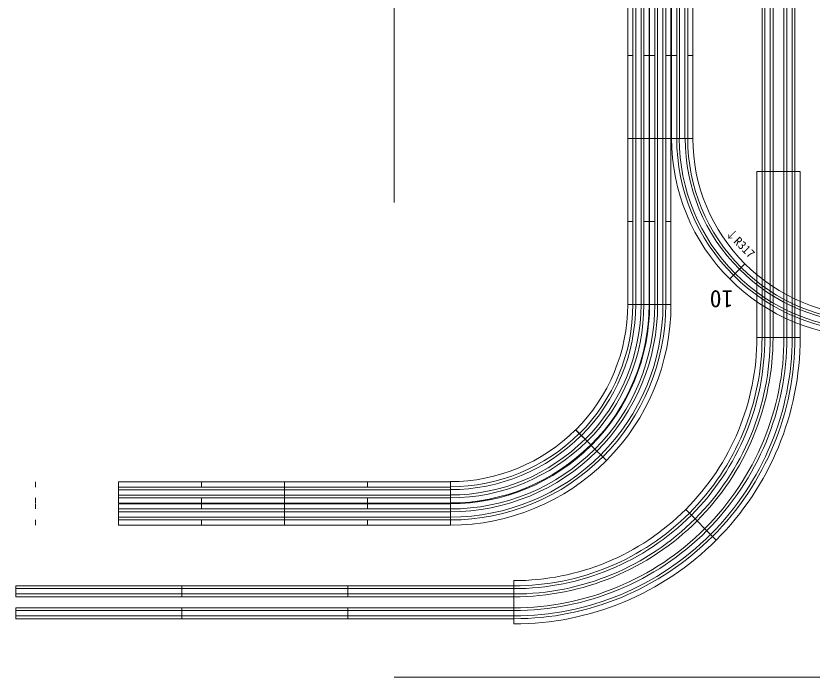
# Model space of a CAD drawing. Units: millimetres, scale not verified. Extents: x -3771 to 23555, y -4805 to 3321.
# Drawn here: x 14412 to 15755, y -4123 to -3008 of the extents above; entities that cross this region are included whole.
import ezdxf
from ezdxf.enums import TextEntityAlignment as Align

# ---------------------------------------------------------------- set-up
doc = ezdxf.new("R2010")
doc.units = ezdxf.units.MM
doc.header["$LTSCALE"] = 8
for name, color, linetype, lineweight in [('0-0', 7, 'Continuous', 9), ('0-1', 7, 'Continuous', 9), ('0-7', 6, 'Continuous', 9), ('0-8', 7, 'Continuous', 9)]:
    doc.layers.add(name, color=color, linetype=linetype, lineweight=lineweight)
doc.styles.add('ＭＳ ゴシック', font='')
doc.styles.get('ＭＳ ゴシック').set_extended_font_data('MS Gothic')

msp = doc.modelspace()

# ---------------------------------------------------------------- linework, layer by layer
at = {"layer": '0-0'}
for p, q in [((15670.323, -3270.633), (15670.323, -2990.633)), ((15688.823, -3270.633), (15688.823, -2990.633)), ((15707.323, -3270.633), (15707.323, -2990.633)), ((15725.823, -3270.633), (15725.823, -2990.633)), ((15661.573, -3270.633), (15734.573, -3270.633)), ((15670.323, -3550.633), (15670.323, -3270.633)), ((15670.323, -3270.633), (15688.823, -3270.633)), ((15688.823, -3550.633), (15688.823, -3270.633)), ((15707.323, -3550.633), (15707.323, -3270.633)), ((15707.323, -3270.633), (15725.823, -3270.633)), ((15725.823, -3550.633), (15725.823, -3270.633)), ((15661.573, -3550.633), (15734.573, -3550.633)), ((15661.573, -3550.633), (15734.573, -3550.633)), ((15688.823, -3550.633), (15670.323, -3550.633)), ((15670.323, -3550.633), (15688.823, -3550.633)), ((15670.323, -3550.633), (15688.823, -3550.633)), ((15670.323, -3550.633), (15688.823, -3550.633)), ((15725.823, -3550.633), (15707.323, -3550.633)), ((15707.323, -3550.633), (15725.823, -3550.633)), ((15707.323, -3550.633), (15725.823, -3550.633)), ((15707.323, -3550.633), (15725.823, -3550.633)), ((15541.486, -3840.547), (15593.105, -3892.165)), ((15541.486, -3840.547), (15593.105, -3892.165)), ((15251.573, -3960.633), (15251.573, -4033.633)), ((14691.573, -3969.383), (14411.573, -3969.383)), ((14411.573, -3987.883), (14411.573, -3969.383)), ((14411.573, -3987.883), (14411.573, -3969.383)), ((14971.573, -3969.383), (14691.573, -3969.383)), ((14691.573, -3987.883), (14691.573, -3969.383)), ((14691.573, -3987.883), (14691.573, -3969.383)), ((15251.573, -3969.383), (14971.573, -3969.383)), ((14971.573, -3987.883), (14971.573, -3969.383)), ((14971.573, -3987.883), (14971.573, -3969.383)), ((15251.573, -3987.883), (15251.573, -3969.383)), ((14691.573, -3987.883), (14411.573, -3987.883)), ((14971.573, -3987.883), (14691.573, -3987.883)), ((15251.573, -3987.883), (14971.573, -3987.883)), ((14691.573, -4006.383), (14411.573, -4006.383)), ((14411.573, -4024.883), (14411.573, -4006.383)), ((14411.573, -4024.883), (14411.573, -4006.383)), ((14971.573, -4006.383), (14691.573, -4006.383)), ((14691.573, -4024.883), (14691.573, -4006.383)), ((14691.573, -4024.883), (14691.573, -4006.383)), ((15251.573, -4006.383), (14971.573, -4006.383)), ((14971.573, -4024.883), (14971.573, -4006.383)), ((14971.573, -4024.883), (14971.573, -4006.383)), ((15251.573, -4024.883), (15251.573, -4006.383)), ((14691.573, -4024.883), (14411.573, -4024.883)), ((14971.573, -4024.883), (14691.573, -4024.883)), ((15251.573, -4024.883), (14971.573, -4024.883))]:
    msp.add_line(p, q, dxfattribs=at)
at = {"layer": '0-0', "color": 2}
for p, q in [((15675.073, -3270.633), (15675.073, -2990.633)), ((15684.073, -3270.633), (15684.073, -2990.633)), ((15712.073, -3270.633), (15712.073, -2990.633)), ((15721.073, -3270.633), (15721.073, -2990.633)), ((15675.073, -3550.633), (15675.073, -3270.633)), ((15684.073, -3550.633), (15684.073, -3270.633)), ((15712.073, -3550.633), (15712.073, -3270.633)), ((15721.073, -3550.633), (15721.073, -3270.633)), ((14691.573, -3974.133), (14411.573, -3974.133)), ((14971.573, -3974.133), (14691.573, -3974.133)), ((15251.573, -3974.133), (14971.573, -3974.133)), ((14691.573, -3983.133), (14411.573, -3983.133)), ((14971.573, -3983.133), (14691.573, -3983.133)), ((15251.573, -3983.133), (14971.573, -3983.133)), ((14691.573, -4011.133), (14411.573, -4011.133)), ((14971.573, -4011.133), (14691.573, -4011.133)), ((15251.573, -4011.133), (14971.573, -4011.133)), ((15251.573, -4020.133), (14971.573, -4020.133))]:
    msp.add_line(p, q, dxfattribs=at)
at = {"layer": '0-0', "color": 3}
for p, q in [((15661.573, -3550.633), (15661.573, -3270.633)), ((15734.573, -3550.633), (15734.573, -3270.633))]:
    msp.add_line(p, q, dxfattribs=at)
at = {"layer": '0-0', "color": 2}
msp.add_lwpolyline([(14971.573, -4020.133), (14691.573, -4020.133), (14411.573, -4020.133)], dxfattribs=at)
at = {"layer": '0-0', "color": 3}
for radius, start, end in [(410, 315, 0), (483, 315, 0), (410, 270, 315), (483, 270, 315)]:
    msp.add_arc((15251.573, -3550.633), radius, start, end, dxfattribs=at)
at = {"layer": '0-0'}
for radius, start, end in [(418.75, 315, 0), (437.25, 315, 0), (455.75, 315, 0), (474.25, 315, 0), (418.75, 270, 315), (437.25, 270, 315), (455.75, 270, 315), (474.25, 270, 315)]:
    msp.add_arc((15251.573, -3550.633), radius, start, end, dxfattribs=at)
at = {"layer": '0-0', "color": 2}
for radius, start, end in [(423.5, 315, 0), (432.5, 315, 0), (460.5, 315, 0), (469.5, 315, 0), (423.5, 270, 315), (432.5, 270, 315), (460.5, 270, 315), (469.5, 270, 315)]:
    msp.add_arc((15251.573, -3550.633), radius, start, end, dxfattribs=at)
at = {"layer": '0-1', "color": 3}
for p, q in [((15517.643, -2935.001), (15517.643, -3215.001)), ((15553.643, -2935.001), (15553.643, -3215.001))]:
    msp.add_line(p, q, dxfattribs=at)
at = {"layer": '0-1'}
for p, q in [((15526.393, -2935.001), (15526.393, -3215.001)), ((15544.893, -2935.001), (15544.893, -3215.001)), ((15517.643, -3075.001), (15526.393, -3075.001)), ((15544.893, -3075.001), (15553.643, -3075.001)), ((15553.643, -3215), (15517.643, -3215)), ((15517.643, -3215.001), (15553.643, -3215.001)), ((15517.643, -3215.001), (15553.643, -3215.001)), ((15517.643, -3215.001), (15553.643, -3215.001)), ((15517.643, -3215.001), (15553.643, -3215.001)), ((15526.393, -3215), (15544.893, -3215)), ((15544.893, -3215), (15526.393, -3215)), ((15641.218, -3426.425), (15615.762, -3451.881)), ((15615.762, -3451.881), (15641.218, -3426.425))]:
    msp.add_line(p, q, dxfattribs=at)
at = {"layer": '0-1', "color": 2}
for p, q in [((15531.143, -2935.001), (15531.143, -3215.001)), ((15540.143, -2935.001), (15540.143, -3215.001))]:
    msp.add_line(p, q, dxfattribs=at)
at = {"layer": '0-1', "color": 4}
msp.add_line((15553.643, -3215.001), (15517.643, -3215.001), dxfattribs=at)
at = {"layer": '0-1', "color": 3}
for radius, start, end in [(335, 180.00002, 225), (299, 179.99998, 225), (299, 224.99998, 270), (335, 225.00002, 270)]:
    msp.add_arc((15852.643, -3215), radius, start, end, dxfattribs=at)
at = {"layer": '0-1'}
for radius, start, end in [(326.25, 180, 225), (307.75, 180, 225), (307.75, 225, 270), (326.25, 225, 270)]:
    msp.add_arc((15852.643, -3215), radius, start, end, dxfattribs=at)
at = {"layer": '0-1', "color": 2}
for radius, start, end in [(322, 180.00002, 225), (312, 179.99998, 225), (312, 224.99998, 270), (322, 225.00002, 270)]:
    msp.add_arc((15852.643, -3215), radius, start, end, dxfattribs=at)
at = {"layer": '0-7'}
for p, q in [((15049.844, -3323.228), (15049.844, -2523.228)), ((15049.844, -4123.228), (15449.844, -4123.228)), ((15449.844, -4123.228), (15849.844, -4123.228))]:
    msp.add_line(p, q, dxfattribs=at)
at = {"layer": '0-8', "color": 3}
for p, q in [((15443.643, -2935), (15443.643, -3215)), ((15479.643, -2935), (15479.643, -3215)), ((15480.643, -2935), (15480.643, -3215)), ((15516.643, -2935), (15516.643, -3215)), ((15443.643, -3215), (15443.643, -3495)), ((15479.643, -3215), (15479.643, -3495)), ((15480.643, -3215), (15480.643, -3495)), ((15516.643, -3215), (15516.643, -3495)), ((14864.643, -3794), (14584.643, -3794)), ((14864.643, -3794), (15144.643, -3794)), ((14864.643, -3830), (14584.643, -3830)), ((14864.643, -3831), (14584.643, -3831)), ((14864.643, -3830), (15144.643, -3830)), ((14864.643, -3831), (15144.643, -3831)), ((14864.643, -3867), (14584.643, -3867)), ((14864.643, -3867), (15144.643, -3867))]:
    msp.add_line(p, q, dxfattribs=at)
at = {"layer": '0-8'}
for p, q in [((15452.393, -2935), (15452.393, -3215)), ((15470.893, -2935), (15470.893, -3215)), ((15489.393, -2935), (15489.393, -3215)), ((15507.893, -2935), (15507.893, -3215)), ((15452.393, -3075), (15443.643, -3075)), ((15479.643, -3075), (15470.893, -3075)), ((15489.393, -3075), (15480.643, -3075)), ((15516.643, -3075), (15507.893, -3075)), ((15479.643, -3215), (15443.643, -3215)), ((15479.643, -3215), (15443.643, -3215)), ((15516.643, -3215), (15443.643, -3215)), ((15443.643, -3215), (15479.643, -3215)), ((15479.643, -3215), (15443.643, -3215)), ((15452.393, -3215), (15452.393, -3495)), ((15470.893, -3215), (15470.893, -3495)), ((15516.643, -3215), (15480.643, -3215)), ((15516.643, -3215), (15480.643, -3215)), ((15480.643, -3215), (15516.643, -3215)), ((15516.643, -3215), (15480.643, -3215)), ((15489.393, -3215), (15489.393, -3495)), ((15507.893, -3215), (15507.893, -3495)), ((15452.393, -3355), (15443.643, -3355)), ((15479.643, -3355), (15470.893, -3355)), ((15489.393, -3355), (15480.643, -3355)), ((15516.643, -3355), (15507.893, -3355)), ((15443.643, -3495), (15452.393, -3495)), ((15479.643, -3495), (15443.643, -3495)), ((15516.643, -3495), (15443.643, -3495)), ((15443.643, -3495), (15479.643, -3495)), ((15479.643, -3495), (15443.643, -3495)), ((15470.893, -3495), (15479.643, -3495)), ((15480.643, -3495), (15489.393, -3495)), ((15516.643, -3495), (15480.643, -3495)), ((15480.643, -3495), (15516.643, -3495)), ((15516.643, -3495), (15480.643, -3495)), ((15507.893, -3495), (15516.643, -3495)), ((15355.732, -3706.089), (15381.188, -3731.545)), ((15356.068, -3706.425), (15381.524, -3731.881)), ((15382.231, -3732.588), (15407.687, -3758.044)), ((15382.231, -3732.588), (15407.687, -3758.044)), ((14444.643, -3802.75), (14444.643, -3794)), ((14584.643, -3830), (14584.643, -3794)), ((14584.643, -3830), (14584.643, -3794)), ((14724.643, -3802.75), (14724.643, -3794)), ((14864.643, -3830), (14864.643, -3794)), ((15004.643, -3794), (15004.643, -3802.75)), ((15144.643, -3794), (15144.643, -3830)), ((14864.643, -3802.75), (14584.643, -3802.75)), ((14864.643, -3802.75), (15144.643, -3802.75)), ((14444.643, -3830), (14444.643, -3821.25)), ((14864.643, -3821.25), (14584.643, -3821.25)), ((14724.643, -3830), (14724.643, -3821.25)), ((14864.643, -3821.25), (15144.643, -3821.25)), ((15004.643, -3821.25), (15004.643, -3830)), ((14444.643, -3839.75), (14444.643, -3831)), ((14584.643, -3867), (14584.643, -3831)), ((14584.643, -3867), (14584.643, -3831)), ((14864.643, -3839.75), (14584.643, -3839.75)), ((14724.643, -3839.75), (14724.643, -3831)), ((14864.643, -3867), (14864.643, -3831)), ((14864.643, -3839.75), (15144.643, -3839.75)), ((15004.643, -3831), (15004.643, -3839.75)), ((15144.643, -3831), (15144.643, -3867)), ((14444.643, -3867), (14444.643, -3858.25)), ((14864.643, -3858.25), (14584.643, -3858.25)), ((14724.643, -3867), (14724.643, -3858.25)), ((14864.643, -3858.25), (15144.643, -3858.25)), ((15004.643, -3858.25), (15004.643, -3867))]:
    msp.add_line(p, q, dxfattribs=at)
at = {"layer": '0-8', "color": 2}
for p, q in [((15457.143, -2935), (15457.143, -3215)), ((15466.143, -2935), (15466.143, -3215)), ((15494.143, -2935), (15494.143, -3215)), ((15503.143, -2935), (15503.143, -3215)), ((15457.143, -3215), (15457.143, -3495)), ((15466.143, -3215), (15466.143, -3495)), ((15494.143, -3215), (15494.143, -3495)), ((15503.143, -3215), (15503.143, -3495)), ((14864.643, -3807.5), (14584.643, -3807.5)), ((14864.643, -3807.5), (15144.643, -3807.5)), ((14864.643, -3816.5), (14584.643, -3816.5)), ((14864.643, -3816.5), (15144.643, -3816.5)), ((14864.643, -3844.5), (14584.643, -3844.5)), ((14864.643, -3853.5), (14584.643, -3853.5)), ((14864.643, -3844.5), (15144.643, -3844.5)), ((14864.643, -3853.5), (15144.643, -3853.5))]:
    msp.add_line(p, q, dxfattribs=at)
at = {"layer": '0-8', "color": 3}
for centre, radius, start, end in [((15144.643, -3495), 299, 315, 0), ((15144.643, -3495), 335, 315, 0), ((15144.643, -3495), 336, 315, 0), ((15144.643, -3495), 372, 315, 0), ((15144.307, -3494.664), 299, 270, 315), ((15144.307, -3494.664), 335, 270, 315), ((15144.643, -3495), 336, 270, 315), ((15144.643, -3495), 372, 270, 315)]:
    msp.add_arc(centre, radius, start, end, dxfattribs=at)
at = {"layer": '0-8'}
for centre, radius, start, end in [((15144.643, -3495), 307.75, 315, 0), ((15144.643, -3495), 326.25, 315, 0), ((15144.643, -3495), 344.75, 315, 0), ((15144.643, -3495), 363.25, 315, 0), ((15144.307, -3494.664), 307.75, 270, 315), ((15144.307, -3494.664), 326.25, 270, 315), ((15144.643, -3495), 344.75, 270, 315), ((15144.643, -3495), 363.25, 270, 315)]:
    msp.add_arc(centre, radius, start, end, dxfattribs=at)
at = {"layer": '0-8', "color": 2}
for centre, radius, start, end in [((15144.643, -3495), 312.5, 315, 0), ((15144.643, -3495), 321.5, 315, 0), ((15144.643, -3495), 349.5, 315, 0), ((15144.643, -3495), 358.5, 315, 0), ((15144.307, -3494.664), 312.5, 270, 315), ((15144.307, -3494.664), 321.5, 270, 315), ((15144.643, -3495), 349.5, 270, 315), ((15144.643, -3495), 358.5, 270, 315)]:
    msp.add_arc(centre, radius, start, end, dxfattribs=at)

# ---------------------------------------------------------------- texts
at = {"layer": '0-1', "style": 'ＭＳ ゴシック'}
msp.add_text('↓R317', height=14.66, rotation=315, dxfattribs=at).set_placement((15604.088, -3378.69), align=Align.BOTTOM_LEFT)
at = {"layer": '0-1', "color": 3, "style": 'ＭＳ ゴシック'}
msp.add_text('10', height=29.33, rotation=180, dxfattribs=at).set_placement((15621.915, -3462.316), align=Align.BOTTOM_LEFT)

doc.saveas('drawing.dxf')
